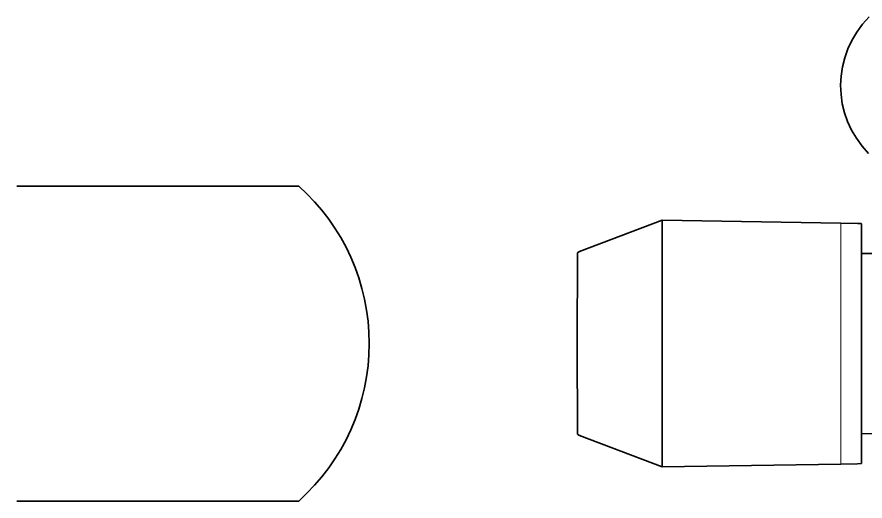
# Model space of a CAD drawing. Extents: x 377 to 822, y 181 to 641.
# Drawn here: x 755.05 to 767.09, y 418.26 to 425.14 of the extents above; entities that cross this region are included whole.
import ezdxf

# ---------------------------------------------------------------- set-up
doc = ezdxf.new("R2010")
doc.units = 0

msp = doc.modelspace()

# ---------------------------------------------------------------- linework, layer by layer
at = {"color": 7, "lineweight": 35, "ltscale": 0.006122}
msp.add_line((755.297, 422.736), (755.052, 422.736), dxfattribs=at)
at = {"color": 7, "lineweight": 35, "ltscale": 0.093878}
for p, q in [((759.052, 422.736), (755.297, 422.736)), ((759.052, 418.264), (755.297, 418.264))]:
    msp.add_line(p, q, dxfattribs=at)
at = {"color": 7, "lineweight": 35, "ltscale": 0.031295}
for p, q in [((763.039, 421.806), (764.209, 422.25)), ((763.039, 419.194), (764.209, 418.75))]:
    msp.add_line(p, q, dxfattribs=at)
at = {"color": 7, "lineweight": 35, "ltscale": 0.04375}
for q in [(764.209, 422.25), (764.209, 418.75)]:
    msp.add_line((764.209, 420.5), q, dxfattribs=at)
at = {"color": 7, "lineweight": 35, "ltscale": 0.063426}
for p, q in [((766.746, 422.211), (764.209, 422.25)), ((766.746, 418.789), (764.209, 418.75))]:
    msp.add_line(p, q, dxfattribs=at)
at = {"color": 7, "lineweight": 13, "ltscale": 0.042784}
for q in [(766.746, 422.211), (766.746, 418.789)]:
    msp.add_line((766.746, 420.5), q, dxfattribs=at)
at = {"color": 7, "lineweight": 35, "ltscale": 0.042515}
for q in [(767.039, 422.201), (767.039, 418.799)]:
    msp.add_line((767.039, 420.5), q, dxfattribs=at)
at = {"color": 7, "lineweight": 35, "ltscale": 0.032057}
for p in [(763.008, 421.782), (763.008, 419.218)]:
    msp.add_line(p, (763.004, 420.5), dxfattribs=at)
at = {"color": 7, "lineweight": 35, "ltscale": 0.020006}
msp.add_line((767.839, 421.776), (767.039, 421.78), dxfattribs=at)
at = {"color": 7, "lineweight": 35, "ltscale": 0.020004}
msp.add_line((767.839, 419.224), (767.039, 419.22), dxfattribs=at)
at = {"color": 7, "lineweight": 35, "ltscale": 0.09388}
msp.add_line((758.808, 418.264), (755.052, 418.264), dxfattribs=at)
at = {"color": 7, "lineweight": 35}
for points in [[(767.039, 422.201), (767.033, 422.202), (766.984, 422.206), (766.746, 422.211)], [(767.039, 418.799), (767.033, 418.798), (766.984, 418.794), (766.746, 418.789)]]:
    msp.add_lwpolyline(points, dxfattribs=at)
for centre, radius, start, end in [((757.052, 420.5), 3, 0, 48.1897), ((763.045, 421.763), 0.0422, 97.647, 152.9322), ((757.052, 420.5), 3, 311.8103, 0), ((763.045, 419.237), 0.0422, 207.0678, 262.353)]:
    msp.add_arc(centre, radius, start, end, dxfattribs=at)
msp.add_ellipse((768.113, 424.171), major_axis=(0.972, 0.972), ratio=0.992756, start_param=1.570796, end_param=3.141483, dxfattribs=at)

doc.saveas('drawing.dxf')
